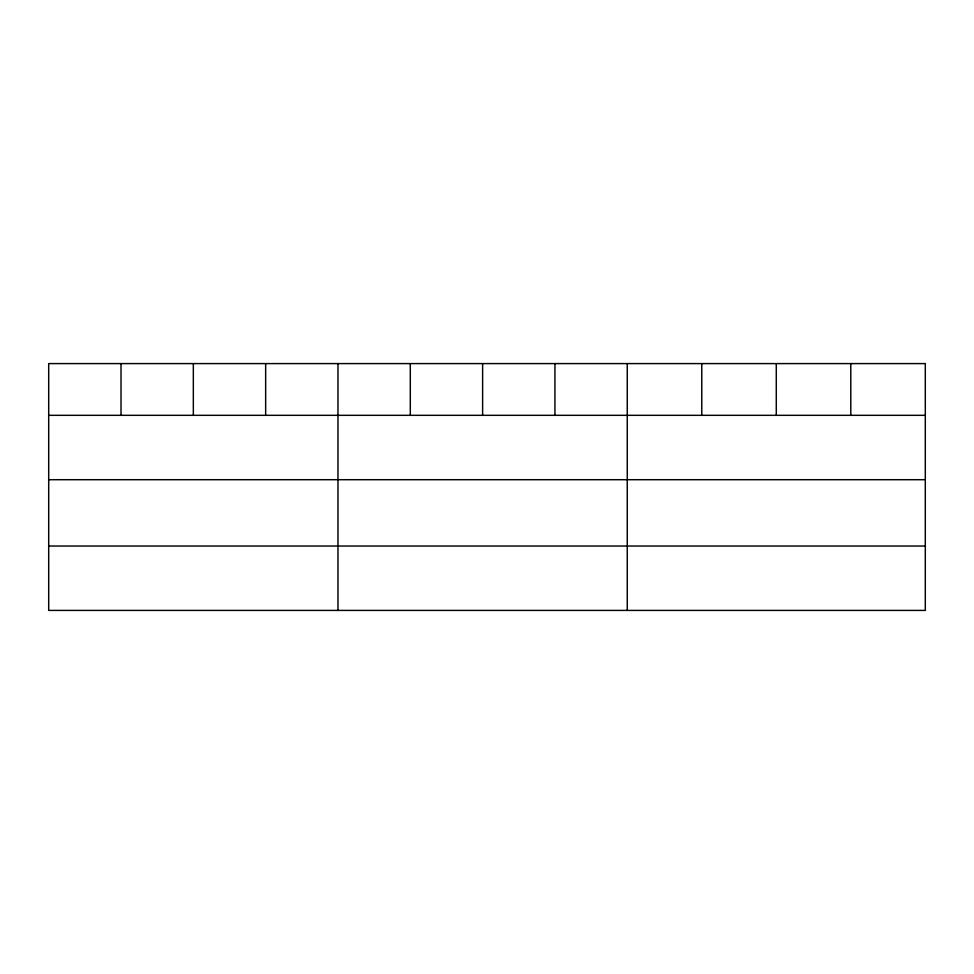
<?xml version="1.0" encoding="UTF-8"?>
<svg xmlns="http://www.w3.org/2000/svg" width="974" height="974" viewBox="0 0 974 974"><rect width="100%" height="100%" fill="white"/><g stroke="black" fill="none" stroke-linecap="round" stroke-linejoin="round"><path stroke-width="1.46" d="M925.3 479.707L925.3 363.594L48.7 363.594L48.7 610.406L925.3 610.406L925.3 479.707L48.7 479.707M48.7 415.326L925.3 415.326M48.7 546.037L925.3 546.037M850.789 363.594L850.789 415.326M776.278 363.594L776.278 415.326M701.767 363.594L701.767 415.326M627.256 363.594L627.256 610.406M554.937 363.594L554.937 415.326M482.617 363.594L482.617 415.326M410.298 363.594L410.298 415.326M337.978 363.594L337.978 610.406M265.659 363.594L265.659 415.326M193.339 363.594L193.339 415.326M121.02 363.594L121.02 415.326"/></g></svg>
